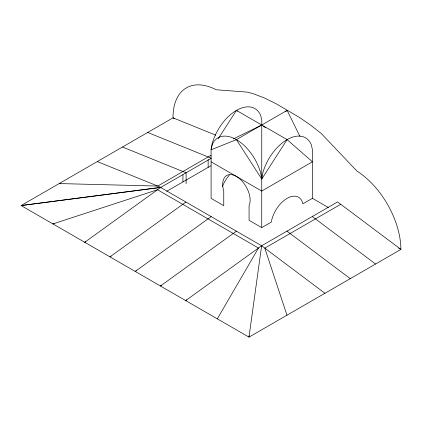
<?xml version="1.0" encoding="UTF-8"?>
<svg xmlns="http://www.w3.org/2000/svg" width="422" height="422" viewBox="0 0 422 422"><rect width="100%" height="100%" fill="white"/><g stroke="black" fill="none" stroke-linecap="round" stroke-linejoin="round"><path stroke-width="0.63" d="M398.632 248.104L400.9 249.413L337.6 201.901L261.64 245.757L248.98 337.125L21.1 205.556L173.02 117.849A64.482 37.226 60 0 1 216.233 89.765L247.26 92.123L252.804 93.568L264.14 97.841L275.613 103.459L298.565 116.883L309.975 124.617L321.242 133.494L357.033 171.153A65.167 37.627 60 0 1 400.9 249.413L248.98 337.125L249.186 335.828M328.3 207.497L312.433 198.34L302.912 203.837A22.941 13.246 -60 0 0 287.087 198.361A22.941 13.246 -60 0 0 271.262 222.109L261.735 227.611L249.075 220.3L249.075 205.683A19.396 11.199 60 0 0 236.415 176.443A19.396 11.199 60 0 0 223.755 191.066L223.755 205.683L211.095 198.372L211.095 149.81L212.213 143.496A36.804 21.248 -60 0 1 236.473 110.369A36.804 21.248 -60 0 1 260.712 115.544L261.793 120.502L261.793 124.975M312.433 198.34L312.433 149.794L311.32 144.746A36.793 21.242 -60 0 0 287.087 139.624L261.74 179.044L260.632 172.746A36.761 21.221 60 0 0 236.415 139.645L211.095 149.81L212.192 144.778A36.761 21.221 60 0 1 236.415 139.645L287.113 110.369L299.921 136.375M217.33 318.853L258.475 248.041L157.506 189.747L52.903 223.918L54.19 223.628M211.095 149.81L211.797 148.713M218.137 138.859L236.447 110.39L287.087 139.624L312.433 161.79L261.735 191.06L211.095 161.826M285.652 111.656L287.113 110.369M185.912 202.038L109.952 256.856L111.091 256.201M211.153 216.613L135.193 271.43L136.332 270.771M236.399 231.182L160.439 286.005L161.573 285.346M324.94 293.269L261.64 245.757L185.68 300.575L186.819 299.921M210.958 155.322L157.728 186.055L59.191 183.565L60.494 183.739M166.69 191.298L210.958 165.74M85.845 241.627L84.711 242.281L160.671 187.463L211.311 158.229L147.7 132.466M340.765 204.28L264.805 248.136L286.96 315.197M233.482 138.849L261.767 125.007L261.735 227.611M23.727 205.419L21.1 205.556L160.893 187.336L97.282 161.573M21.1 205.556L160.671 187.463L261.64 245.757M215.758 135.156L173.02 117.849L174.729 118.835M122.491 147.02L186.102 172.783L186.102 183.744M263.365 126.167L265.496 127.718M312.28 216.523L375.58 264.03M286.96 231.14L350.26 278.652M236.447 110.39L237.417 111.244M236.415 139.645L261.74 179.044L262.848 172.73A36.793 21.242 -60 0 1 287.087 139.624M208.146 159.548L208.146 167.365M182.937 174.755L182.937 181.919M222.452 186.45A22.941 13.246 -60 0 1 229.394 175.061"/></g></svg>
